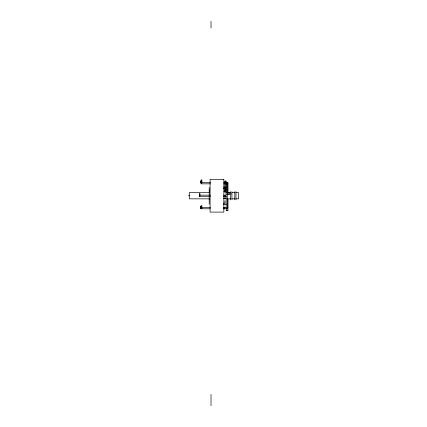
<?xml version="1.0" encoding="UTF-8"?>
<svg xmlns="http://www.w3.org/2000/svg" width="427" height="427" viewBox="0 0 427 427"><rect width="100%" height="100%" fill="white"/><g stroke="black" fill="none" stroke-linecap="round" stroke-linejoin="round"><path stroke-width="0.64" d="M225.002 192.396C224.447 189.711 226.71 187.181 223.273 188.44M227.303 208.275L227.303 182.863L226.95 182.713A1.132 0.635 -58.6 0 0 226.507 182.986L226.155 183.562L226.507 183.829M227.303 182.863L226.945 183.562M223.78 182.692L227.879 182.708L227.639 183.557A1.132 0.635 -58.7 0 1 227.201 183.829L227.068 183.845M224.997 195.32L223.567 195.155M223.412 196.308L226.027 196.308L224.922 195.171M209.203 204.181L209.23 187.453M209.214 190.031L209.23 190.565M225.002 190.538L225.264 190.047M226.379 204.026L225.979 204.442L223.353 204.442M226.961 208.712L227.201 208.787A1.132 0.742 -69.1 0 0 227.644 208.622L227.991 207.922L227.639 207.634A1.132 0.742 -69.1 0 0 227.345 207.714M226.155 210.052L226.267 209.774M226.027 181.406L225.675 181.87M227.26 210.351L226.374 210.591L226.155 209.561M209.299 191.686L209.46 192.652M225.05 198.71L225.419 198.47L223.417 198.47M226.059 194.125L225.707 194.349L229.166 194.376M225.264 189.732L225.275 191.216M227.772 182.692L227.644 182.708A1.132 0.635 -58.7 0 0 227.201 182.98M225.589 189.593L226.23 189.85M201.485 180.039L201.832 180.039M201.485 180.952L201.832 180.952M200.791 181L201.138 181M201.485 181.064L201.832 181.064M200.791 181.288L201.138 181.288M200.791 182.473L201.138 182.473M201.485 182.623L201.832 182.623M201.138 182.692L210.479 182.692M201.485 182.793L201.832 182.793M200.791 182.852L201.138 182.852M210.463 183.845L201.138 183.85L201.138 180.84M223.748 183.845L226.406 183.845M223.839 191.707L225.072 191.707M209.31 192.609L189.3 192.609L189.3 198.849L209.31 198.849M226.652 192.609L230.655 192.609M231.925 192.609L234.813 192.609M235.971 192.609L238.629 192.609L238.629 198.849L235.971 198.849M199.521 194.258L199.868 194.258M199.521 194.504L199.868 194.573M199.521 194.915L199.868 194.893M199.868 195.155L210.399 195.155M188.371 195.731L189.705 195.731M199.521 195.956L199.868 195.956M199.521 196.233L199.868 196.233M210.335 196.308L199.868 196.308L199.868 193.479L199.521 193.479L199.521 196.287M226.652 198.849L230.655 198.849M231.925 198.849L234.813 198.849M223.412 203.071C226.486 203.38 224.431 203.684 224.997 200.701M200.791 206.769L201.138 206.769M201.485 206.711L201.832 206.711M200.791 206.978L201.138 206.978M200.791 207.058L201.138 207.058M201.138 207.613L210.404 207.613M223.236 207.634L226.283 207.613M200.791 208.237L201.138 208.237M201.485 208.387L201.832 208.387M200.791 208.616L201.138 208.616M201.485 208.557L201.832 208.557M210.265 208.787L201.138 208.771L201.138 205.958L200.791 205.958L200.791 208.75M223.236 208.787L226.507 208.771L226.193 208.6M223.492 187.069L226.321 187.207M229.139 192.999L225.669 192.972L226.032 193.148M226.027 196.308L225.675 196.02M225.237 181.87L224.885 181.406M225.275 190.826L225.008 190.373M227.879 209.774L227.991 210.052M226.886 210.351L227.772 210.591L227.991 209.556M209.23 199.633L209.171 199.313M235.971 191.643L235.971 199.82M234.813 191.643L234.813 199.82M231.925 191.643L231.925 199.82M231.119 193.693L231.119 194.189M230.655 191.643L230.655 199.82M227.991 182.863L227.991 192.011M227.991 199.414L227.991 208.253M226.155 183.562L226.155 192.043M226.155 195.753L226.155 208.28M226.027 192.022L226.027 181.256L225.381 180.754L224.885 181.256L224.885 192.022M225.002 196.537L225.002 198.859M224.533 207.634L224.533 208.787M211.018 21.35L211.018 28.049M211.018 394.399L211.018 405.65M201.832 182.98L201.832 179.922L201.485 179.922L201.485 182.857M201.832 208.787L201.832 205.686L201.485 205.686L201.485 208.622M200.791 180.84L200.791 182.986M228.909 193.223A0.683 0.336 -89.8 0 1 229.4 193.223A0.683 0.336 -89.8 0 1 229.358 194.226A0.683 0.336 -89.8 0 1 228.872 194.061M223.839 179.351L210.095 179.351L210.095 212.107L223.839 212.107L223.839 179.351"/></g></svg>
